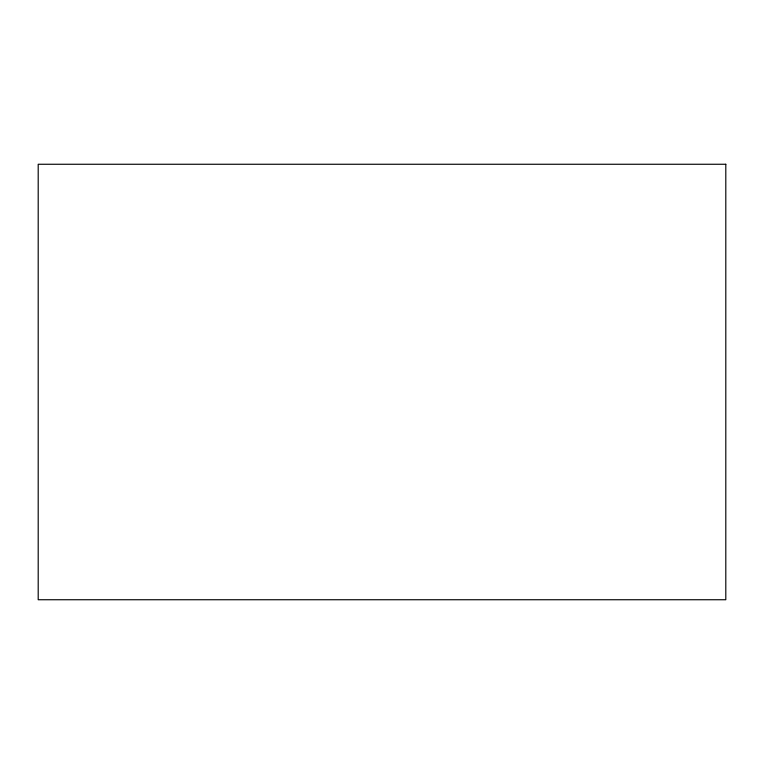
<?xml version="1.0" encoding="UTF-8"?>
<svg xmlns="http://www.w3.org/2000/svg" width="764" height="764" viewBox="0 0 764 764"><rect width="100%" height="100%" fill="white"/><g stroke="black" fill="none" stroke-linecap="round" stroke-linejoin="round"><path stroke-width="1.15" d="M725.8 164.26L38.2 164.26L38.2 599.74L725.8 599.74L725.8 164.26"/></g></svg>
